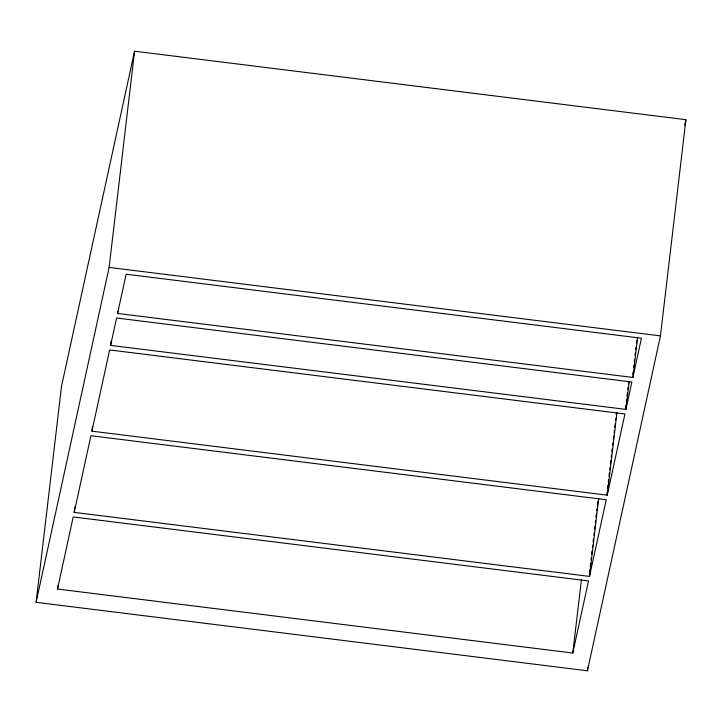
<?xml version="1.0" encoding="UTF-8"?>
<svg xmlns="http://www.w3.org/2000/svg" width="722" height="722" viewBox="0 0 722 722"><rect width="100%" height="100%" fill="white"/><g stroke="black" fill="none" stroke-linecap="round" stroke-linejoin="round"><path stroke-width="1.08" d="M36.1 602.31L61.55 386.108L134.572 51.208L685.9 119.69L660.449 335.892L587.428 670.792L36.1 602.31L109.121 267.411L134.572 51.208M57.498 589.035L73.22 516.943L588.511 580.948L572.799 653.04L57.498 589.035L57.895 585.686M74.213 512.385L90.927 435.727L606.218 499.732L589.513 576.391L74.213 512.385L74.871 506.799M91.92 431.169L109.627 349.953L624.927 413.959L607.22 495.175L91.92 431.169L92.443 426.702M110.619 345.387L116.594 318.014L631.885 382.019L625.92 409.392L110.619 345.387L111.152 340.928M117.587 313.447L126.142 274.216L641.443 338.221L632.887 377.453L117.587 313.447L117.848 311.218M572.799 653.04L581.463 579.396M589.567 572.023L589.829 569.793M590.226 566.445L590.614 563.097M591.011 559.749L591.273 557.519M591.67 554.171L592.058 550.823M592.455 547.475L592.717 545.245M593.114 541.897L593.502 538.549M593.899 535.201L594.161 532.971M594.558 529.623L594.955 526.275M595.343 522.927L595.605 520.688M596.002 517.349L596.399 514.001M596.787 510.653L597.049 508.414M597.446 505.066L597.843 501.727M589.513 576.391L598.7 498.279M606.877 494.155L607.139 491.926M607.536 488.577L607.933 485.229M608.321 481.881L608.583 479.652M608.98 476.303L609.377 472.955M609.765 469.607L610.036 467.378M610.424 464.029L610.821 460.681M611.218 457.333L611.48 455.104M611.868 451.755L612.265 448.407M612.662 445.059L612.924 442.83M613.312 439.481L613.709 436.133M614.106 432.785L614.368 430.547M614.756 427.207L615.153 423.859M615.55 420.511L615.812 418.273M616.209 414.924L616.471 412.695M607.22 495.175L616.94 412.596M587.428 670.792L587.825 667.426M625.712 407.262L625.974 405.033M626.371 401.685L626.633 399.456M627.03 396.107L627.418 392.759M627.815 389.411L628.077 387.173M628.474 383.833L628.736 381.595M625.92 409.392L629.205 381.496M632.806 374.204L633.068 371.974M633.6 367.516L633.862 365.278M634.25 361.93L634.512 359.7M635.044 355.242L635.306 353.004M635.694 349.656L635.965 347.426M636.488 342.959L636.75 340.73M632.887 377.453L637.616 337.282M684.7 125.204L685.9 119.69M109.121 267.411L660.449 335.892"/></g></svg>
